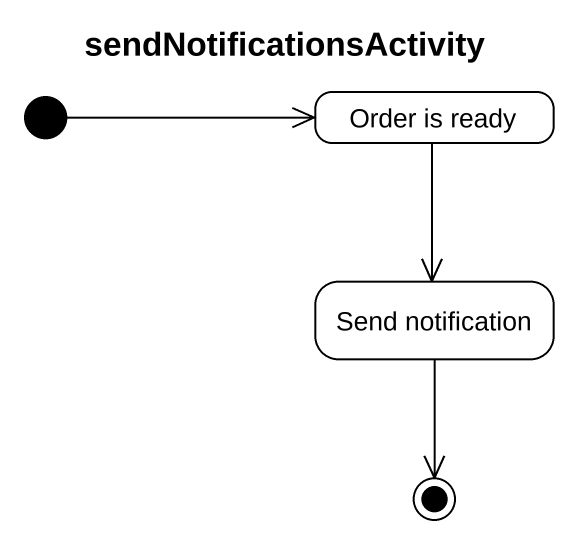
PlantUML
@startuml
title sendNotificationsActivity
hide empty description
state "Order is ready" as Order_is_ready
state "Send notification" as Send_notification
[*] -right-> Order_is_ready
Order_is_ready --> Send_notification
Send_notification --> [*]
@enduml
